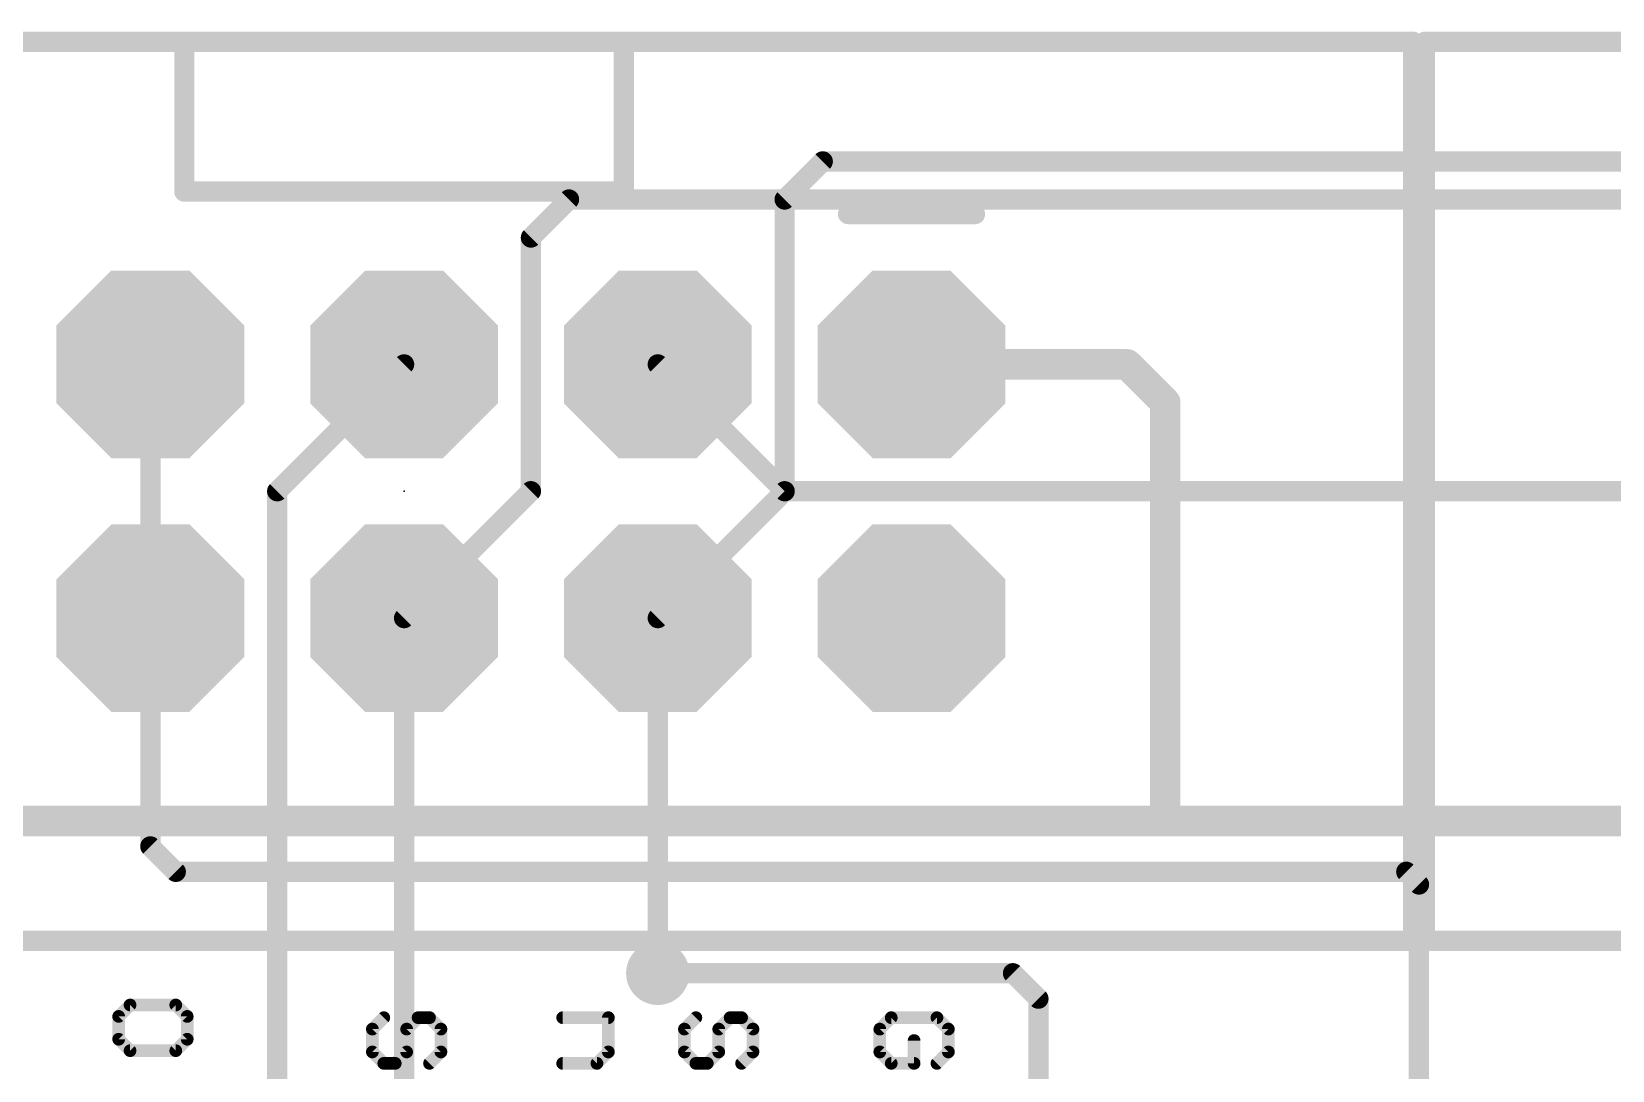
# Model space of a CAD drawing. Extents: x -0.1 to 74.4, y -25.4 to 49.6.
# Drawn here: x 8.97 to 24.8, y 33.57 to 43.97 of the extents above; entities that cross this region are included whole.
import ezdxf

# ---------------------------------------------------------------- set-up
doc = ezdxf.new("R2010")
doc.units = 0
for name, color, linetype in [('1', 12, 'CONTINUOUS'), ('16', 132, 'CONTINUOUS'), ('17', 110, 'CONTINUOUS'), ('18', 110, 'CONTINUOUS'), ('2', 132, 'CONTINUOUS'), ('21', 41, 'CONTINUOUS'), ('23', 53, 'CONTINUOUS')]:
    doc.layers.add(name, color=color, linetype=linetype)

# ---------------------------------------------------------------- blocks, each defined once
blk = doc.blocks.new('OCTAGONP')
at = {"const_width": 0.5}
blk.add_lwpolyline([(-0.25, -0.1036), (-0.25, 0.1036), (-0.1036, 0.25), (0.1036, 0.25), (0.25, 0.1036), (0.25, -0.1036), (0.1036, -0.25), (-0.1036, -0.25), (-0.25, -0.1036), (-0.25, 0.1036)], dxfattribs=at)
blk = doc.blocks.new('ROUNDP')
at = {"const_width": 0.5}
blk.add_lwpolyline([(0, -0.25, 1), (0, 0.25, 1), (0, -0.25)], format="xyb", dxfattribs=at)
blk = doc.blocks.new('ROUNDV')
at = {"const_width": 0.5}
blk.add_lwpolyline([(0, -0.25, 1), (0, 0.25, 1), (0, -0.25)], format="xyb", dxfattribs=at)

msp = doc.modelspace()

# ---------------------------------------------------------------- linework, layer by layer
at = {"layer": '1', "const_width": 0.2032}
for points in [[(14.351, 42.291), (13.97, 41.91)], [(32.766, 42.291), (14.351, 42.291)], [(13.97, 41.91), (13.97, 39.37)], [(10.16, 38.1), (10.16, 40.64)], [(15.24, 40.64), (16.51, 39.37)], [(13.97, 39.37), (12.7, 38.1)], [(16.51, 39.37), (29.21, 39.37)], [(10.16, 35.814), (10.16, 38.1)], [(10.414, 35.56), (10.16, 35.814)], [(22.733, 35.56), (10.414, 35.56)], [(22.86, 35.433), (22.733, 35.56)], [(22.86, 13.843), (22.86, 35.433)], [(18.796, 34.544), (15.24, 34.544)], [(19.05, 34.29), (18.796, 34.544)], [(19.05, 26.2128), (19.05, 34.29)]]:
    msp.add_lwpolyline(points, dxfattribs=at)
at = {"layer": '1', "const_width": 0.1016}
for points in [[(14.351, 42.3418, 1), (14.351, 42.2402)], [(14.3869, 42.2551, 1), (14.3151, 42.3269)], [(14.0208, 41.91, 1), (13.9192, 41.91)], [(13.9341, 41.9459, 1), (14.0059, 41.8741)], [(10.2108, 40.64, 1), (10.1092, 40.64)], [(15.2759, 40.6759, 1), (15.2041, 40.6041)], [(13.9192, 39.37, 1), (14.0208, 39.37)], [(14.0059, 39.3341, 1), (13.9341, 39.4059)], [(16.51, 39.4208, 1), (16.51, 39.3192)], [(16.4741, 39.3341, 1), (16.5459, 39.4059)], [(10.2108, 38.1, 1), (10.1092, 38.1)], [(10.1092, 38.1, 1), (10.2108, 38.1)], [(12.6641, 38.1359, 1), (12.7359, 38.0641)], [(10.1959, 35.8499, 1), (10.1241, 35.7781)], [(10.1092, 35.814, 1), (10.2108, 35.814)], [(10.414, 35.6108, 1), (10.414, 35.5092)], [(10.3781, 35.5241, 1), (10.4499, 35.5959)], [(22.7689, 35.5959, 1), (22.6971, 35.5241)], [(22.733, 35.5092, 1), (22.733, 35.6108)], [(22.9108, 35.433, 1), (22.8092, 35.433)], [(22.8241, 35.3971, 1), (22.8959, 35.4689)], [(15.24, 34.5948, 1), (15.24, 34.4932)], [(18.8319, 34.5799, 1), (18.7601, 34.5081)], [(18.796, 34.4932, 1), (18.796, 34.5948)], [(19.1008, 34.29, 1), (18.9992, 34.29)], [(19.0141, 34.2541, 1), (19.0859, 34.3259)]]:
    msp.add_lwpolyline(points, format="xyb", dxfattribs=at)
at = {"layer": '16', "const_width": 0.2032}
for points in [[(16.891, 42.672), (16.51, 42.291)], [(30.099, 42.672), (16.891, 42.672)], [(16.51, 42.291), (16.51, 39.37)], [(11.43, 39.37), (12.7, 40.64)], [(11.43, 32.512), (11.43, 39.37)], [(16.51, 39.37), (15.24, 38.1)], [(12.7, 31.75), (12.7, 38.1)], [(15.24, 34.544), (15.24, 38.1)]]:
    msp.add_lwpolyline(points, dxfattribs=at)
at = {"layer": '16', "const_width": 0.1016}
for points in [[(16.891, 42.7228, 1), (16.891, 42.6212)], [(16.9269, 42.6361, 1), (16.8551, 42.7079)], [(16.5608, 42.291, 1), (16.4592, 42.291)], [(16.4741, 42.3269, 1), (16.5459, 42.2551)], [(12.7359, 40.6041, 1), (12.6641, 40.6759)], [(11.4808, 39.37, 1), (11.3792, 39.37)], [(11.3941, 39.4059, 1), (11.4659, 39.3341)], [(16.4592, 39.37, 1), (16.5608, 39.37)], [(16.5459, 39.3341, 1), (16.4741, 39.4059)], [(12.7508, 38.1, 1), (12.6492, 38.1)], [(15.2908, 38.1, 1), (15.1892, 38.1)], [(15.2041, 38.1359, 1), (15.2759, 38.0641)], [(15.1892, 34.544, 1), (15.2908, 34.544)]]:
    msp.add_lwpolyline(points, format="xyb", dxfattribs=at)
at = {"layer": '2', "const_width": 0.3048}
for points in [[(17.78, 40.64), (19.939, 40.64)], [(19.939, 40.64), (20.32, 40.259)], [(20.32, 40.259), (20.32, 36.068)], [(8.128, 36.068), (20.32, 36.068)], [(20.32, 36.068), (27.94, 36.068)]]:
    msp.add_lwpolyline(points, dxfattribs=at)
at = {"layer": '2', "const_width": 0.1524}
for points in [[(17.78, 40.7162, 1), (17.78, 40.5638)], [(19.9929, 40.6939, 1), (19.8851, 40.5861)], [(19.939, 40.5638, 1), (19.939, 40.7162)], [(20.3962, 40.259, 1), (20.2438, 40.259)], [(20.2661, 40.2051, 1), (20.3739, 40.3129)], [(20.32, 36.1442, 1), (20.32, 35.9918)], [(20.2438, 36.068, 1), (20.3962, 36.068)], [(20.32, 35.9918, 1), (20.32, 36.1442)]]:
    msp.add_lwpolyline(points, format="xyb", dxfattribs=at)
at = {"layer": '21'}
for points, const_width in [([(2.6, 43.87), (10.5, 43.87)], 0.2032), ([(10.5, 43.87), (14.9, 43.87)], 0.2032), ([(10.5, 42.37), (10.5, 43.87)], 0.2032), ([(14.9, 43.87), (22.8, 43.87)], 0.2032), ([(14.9, 43.87), (14.9, 42.37)], 0.2032), ([(22.8, 43.87), (22.8, 34.97)], 0.2032), ([(22.92, 43.87), (43.12, 43.87)], 0.2032), ([(22.92, 34.87), (22.92, 43.77)], 0.2032), ([(14.9, 42.37), (10.5, 42.37)], 0.2032), ([(18.415, 42.145), (17.145, 42.145)], 0.2032), ([(22.8, 34.87), (2.6, 34.87)], 0.2032), ([(30.82, 34.87), (22.92, 34.87)], 0.2032), ([(9.9569, 34.2265), (9.8425, 34.1121)], 0.127), ([(9.9569, 34.2265), (9.8425, 34.1121)], 0.127), ([(10.4145, 34.2265), (9.9569, 34.2265)], 0.127), ([(10.4145, 34.2265), (9.9569, 34.2265)], 0.127), ([(10.5289, 34.1121), (10.4145, 34.2265)], 0.127), ([(10.5289, 34.1121), (10.4145, 34.2265)], 0.127), ([(9.8425, 34.1121), (9.8425, 33.8833)], 0.127), ([(9.8425, 34.1121), (9.8425, 33.8833)], 0.127), ([(10.5289, 33.8833), (10.5289, 34.1121)], 0.127), ([(10.5289, 33.8833), (10.5289, 34.1121)], 0.127), ([(12.3825, 33.9851), (12.4969, 34.0995)], 0.127), ([(12.3825, 33.9851), (12.4969, 34.0995)], 0.127), ([(12.3825, 33.7563), (12.3825, 33.9851)], 0.127), ([(12.3825, 33.7563), (12.3825, 33.9851)], 0.127), ([(12.8401, 34.0995), (12.7257, 33.9851)], 0.127), ([(12.8401, 34.0995), (12.7257, 33.9851)], 0.127), ([(12.7257, 33.9851), (12.7257, 33.7563)], 0.127), ([(12.7257, 33.9851), (12.7257, 33.7563)], 0.127), ([(12.9545, 34.0995), (12.8401, 34.0995)], 0.127), ([(12.9545, 34.0995), (12.8401, 34.0995)], 0.127), ([(13.0689, 33.9851), (12.9545, 34.0995)], 0.127), ([(13.0689, 33.9851), (12.9545, 34.0995)], 0.127), ([(13.0689, 33.7563), (13.0689, 33.9851)], 0.127), ([(13.0689, 33.7563), (13.0689, 33.9851)], 0.127), ([(14.2875, 34.0995), (14.7451, 34.0995)], 0.127), ([(14.7451, 34.0995), (14.7451, 33.7563)], 0.127), ([(15.5067, 33.9851), (15.6211, 34.0995)], 0.127), ([(15.5067, 33.7563), (15.5067, 33.9851)], 0.127), ([(15.9643, 34.0995), (15.8499, 33.9851)], 0.127), ([(15.8499, 33.9851), (15.8499, 33.7563)], 0.127), ([(16.0787, 34.0995), (15.9643, 34.0995)], 0.127), ([(16.1931, 33.9851), (16.0787, 34.0995)], 0.127), ([(16.1931, 33.7563), (16.1931, 33.9851)], 0.127), ([(17.5769, 34.0995), (17.4625, 33.9851)], 0.127), ([(17.4625, 33.9851), (17.4625, 33.7563)], 0.127), ([(18.0345, 34.0995), (17.5769, 34.0995)], 0.127), ([(18.1489, 33.9851), (18.0345, 34.0995)], 0.127), ([(18.1489, 33.7563), (18.1489, 33.9851)], 0.127), ([(9.8425, 33.8833), (9.9569, 33.7689)], 0.127), ([(9.8425, 33.8833), (9.9569, 33.7689)], 0.127), ([(10.4145, 33.7689), (10.5289, 33.8833)], 0.127), ([(10.4145, 33.7689), (10.5289, 33.8833)], 0.127), ([(17.8057, 33.6419), (17.8057, 33.8707)], 0.127), ([(9.9569, 33.7689), (10.4145, 33.7689)], 0.127), ([(9.9569, 33.7689), (10.4145, 33.7689)], 0.127), ([(12.4969, 33.6419), (12.3825, 33.7563)], 0.127), ([(12.4969, 33.6419), (12.3825, 33.7563)], 0.127), ([(12.7257, 33.7563), (12.6113, 33.6419)], 0.127), ([(12.7257, 33.7563), (12.6113, 33.6419)], 0.127), ([(12.9545, 33.6419), (13.0689, 33.7563)], 0.127), ([(12.9545, 33.6419), (13.0689, 33.7563)], 0.127), ([(14.7451, 33.7563), (14.6307, 33.6419)], 0.127), ([(15.6211, 33.6419), (15.5067, 33.7563)], 0.127), ([(15.8499, 33.7563), (15.7355, 33.6419)], 0.127), ([(16.0787, 33.6419), (16.1931, 33.7563)], 0.127), ([(17.4625, 33.7563), (17.5769, 33.6419)], 0.127), ([(18.0345, 33.6419), (18.1489, 33.7563)], 0.127), ([(12.6113, 33.6419), (12.4969, 33.6419)], 0.127), ([(12.6113, 33.6419), (12.4969, 33.6419)], 0.127), ([(14.6307, 33.6419), (14.2875, 33.6419)], 0.127), ([(15.7355, 33.6419), (15.6211, 33.6419)], 0.127), ([(17.5769, 33.6419), (17.8057, 33.6419)], 0.127)]:
    msp.add_lwpolyline(points, dxfattribs=dict(at, const_width=const_width))
for points, const_width in [([(10.5, 43.9208, 1), (10.5, 43.8192)], 0.1016), ([(10.5508, 43.87, 1), (10.4492, 43.87)], 0.1016), ([(10.5, 43.8192, 1), (10.5, 43.9208)], 0.1016), ([(14.9, 43.9208, 1), (14.9, 43.8192)], 0.1016), ([(14.9508, 43.87, 1), (14.8492, 43.87)], 0.1016), ([(14.9, 43.8192, 1), (14.9, 43.9208)], 0.1016), ([(22.8508, 43.87, 1), (22.7492, 43.87)], 0.1016), ([(22.8, 43.8192, 1), (22.8, 43.9208)], 0.1016), ([(22.92, 43.9208, 1), (22.92, 43.8192)], 0.1016), ([(22.9708, 43.77, 1), (22.8692, 43.77)], 0.1016), ([(10.5, 42.4208, 1), (10.5, 42.3192)], 0.1016), ([(10.4492, 42.37, 1), (10.5508, 42.37)], 0.1016), ([(14.8492, 42.37, 1), (14.9508, 42.37)], 0.1016), ([(14.9, 42.3192, 1), (14.9, 42.4208)], 0.1016), ([(17.145, 42.1958, 1), (17.145, 42.0942)], 0.1016), ([(18.415, 42.0942, 1), (18.415, 42.1958)], 0.1016), ([(22.7492, 34.97, 1), (22.8508, 34.97)], 0.1016), ([(22.8, 34.8192, 1), (22.8, 34.9208)], 0.1016), ([(22.92, 34.9208, 1), (22.92, 34.8192)], 0.1016), ([(22.8692, 34.87, 1), (22.9708, 34.87)], 0.1016), ([(9.9569, 34.2583, 1), (9.9569, 34.1947)], 0.0635), ([(9.9569, 34.2583, 1), (9.9569, 34.1947)], 0.0635), ([(9.9793, 34.204, 1), (9.9344, 34.249)], 0.0635), ([(9.9793, 34.204, 1), (9.9344, 34.249)], 0.0635), ([(10.4369, 34.249, 1), (10.392, 34.204)], 0.0635), ([(10.4369, 34.249, 1), (10.392, 34.204)], 0.0635), ([(10.4145, 34.1947, 1), (10.4145, 34.2583)], 0.0635), ([(10.4145, 34.1947, 1), (10.4145, 34.2583)], 0.0635), ([(9.8743, 34.1121, 1), (9.8108, 34.1121)], 0.0635), ([(9.8743, 34.1121, 1), (9.8108, 34.1121)], 0.0635), ([(9.82, 34.1346, 1), (9.865, 34.0897)], 0.0635), ([(9.82, 34.1346, 1), (9.865, 34.0897)], 0.0635), ([(10.5606, 34.1121, 1), (10.4971, 34.1121)], 0.0635), ([(10.5606, 34.1121, 1), (10.4971, 34.1121)], 0.0635), ([(10.5064, 34.0897, 1), (10.5513, 34.1346)], 0.0635), ([(10.5064, 34.0897, 1), (10.5513, 34.1346)], 0.0635), ([(12.4143, 33.9851, 1), (12.3507, 33.9851)], 0.0635), ([(12.4143, 33.9851, 1), (12.3507, 33.9851)], 0.0635), ([(12.36, 34.0076, 1), (12.405, 33.9627)], 0.0635), ([(12.36, 34.0076, 1), (12.405, 33.9627)], 0.0635), ([(12.5193, 34.077, 1), (12.4744, 34.122)], 0.0635), ([(12.5193, 34.077, 1), (12.4744, 34.122)], 0.0635), ([(12.7574, 33.9851, 1), (12.6939, 33.9851)], 0.0635), ([(12.7574, 33.9851, 1), (12.6939, 33.9851)], 0.0635), ([(12.7032, 34.0076, 1), (12.7481, 33.9627)], 0.0635), ([(12.7032, 34.0076, 1), (12.7481, 33.9627)], 0.0635), ([(12.8401, 34.1313, 1), (12.8401, 34.0677)], 0.0635), ([(12.8401, 34.1313, 1), (12.8401, 34.0677)], 0.0635), ([(12.8625, 34.077, 1), (12.8176, 34.122)], 0.0635), ([(12.8625, 34.077, 1), (12.8176, 34.122)], 0.0635), ([(12.9769, 34.122, 1), (12.932, 34.077)], 0.0635), ([(12.9769, 34.122, 1), (12.932, 34.077)], 0.0635), ([(12.9545, 34.0677, 1), (12.9545, 34.1313)], 0.0635), ([(12.9545, 34.0677, 1), (12.9545, 34.1313)], 0.0635), ([(13.1006, 33.9851, 1), (13.0371, 33.9851)], 0.0635), ([(13.1006, 33.9851, 1), (13.0371, 33.9851)], 0.0635), ([(13.0464, 33.9627, 1), (13.0913, 34.0076)], 0.0635), ([(13.0464, 33.9627, 1), (13.0913, 34.0076)], 0.0635), ([(14.2875, 34.1313, 1), (14.2875, 34.0677)], 0.0635), ([(14.7768, 34.0995, 1), (14.7133, 34.0995)], 0.0635), ([(14.7451, 34.0677, 1), (14.7451, 34.1313)], 0.0635), ([(15.5385, 33.9851, 1), (15.4749, 33.9851)], 0.0635), ([(15.4842, 34.0076, 1), (15.5292, 33.9627)], 0.0635), ([(15.6435, 34.077, 1), (15.5986, 34.122)], 0.0635), ([(15.8816, 33.9851, 1), (15.8181, 33.9851)], 0.0635), ([(15.8274, 34.0076, 1), (15.8723, 33.9627)], 0.0635), ([(15.9643, 34.1313, 1), (15.9643, 34.0677)], 0.0635), ([(15.9867, 34.077, 1), (15.9418, 34.122)], 0.0635), ([(16.1011, 34.122, 1), (16.0562, 34.077)], 0.0635), ([(16.0787, 34.0677, 1), (16.0787, 34.1313)], 0.0635), ([(16.2248, 33.9851, 1), (16.1613, 33.9851)], 0.0635), ([(16.1706, 33.9627, 1), (16.2155, 34.0076)], 0.0635), ([(17.44, 34.0076, 1), (17.485, 33.9627)], 0.0635), ([(17.4943, 33.9851, 1), (17.4308, 33.9851)], 0.0635), ([(17.5769, 34.1313, 1), (17.5769, 34.0677)], 0.0635), ([(17.5993, 34.077, 1), (17.5544, 34.122)], 0.0635), ([(18.0569, 34.122, 1), (18.012, 34.077)], 0.0635), ([(18.0345, 34.0677, 1), (18.0345, 34.1313)], 0.0635), ([(18.1806, 33.9851, 1), (18.1171, 33.9851)], 0.0635), ([(18.1264, 33.9627, 1), (18.1713, 34.0076)], 0.0635), ([(9.865, 33.9058, 1), (9.82, 33.8609)], 0.0635), ([(9.865, 33.9058, 1), (9.82, 33.8609)], 0.0635), ([(9.8108, 33.8833, 1), (9.8743, 33.8833)], 0.0635), ([(9.8108, 33.8833, 1), (9.8743, 33.8833)], 0.0635), ([(10.4971, 33.8833, 1), (10.5606, 33.8833)], 0.0635), ([(10.4971, 33.8833, 1), (10.5606, 33.8833)], 0.0635), ([(10.5513, 33.8609, 1), (10.5064, 33.9058)], 0.0635), ([(10.5513, 33.8609, 1), (10.5064, 33.9058)], 0.0635), ([(17.8374, 33.8707, 1), (17.7739, 33.8707)], 0.0635), ([(9.9569, 33.8007, 1), (9.9569, 33.7372)], 0.0635), ([(9.9569, 33.8007, 1), (9.9569, 33.7372)], 0.0635), ([(9.9344, 33.7465, 1), (9.9793, 33.7914)], 0.0635), ([(9.9344, 33.7465, 1), (9.9793, 33.7914)], 0.0635), ([(10.392, 33.7914, 1), (10.4369, 33.7465)], 0.0635), ([(10.392, 33.7914, 1), (10.4369, 33.7465)], 0.0635), ([(10.4145, 33.7372, 1), (10.4145, 33.8007)], 0.0635), ([(10.4145, 33.7372, 1), (10.4145, 33.8007)], 0.0635), ([(12.3507, 33.7563, 1), (12.4143, 33.7563)], 0.0635), ([(12.3507, 33.7563, 1), (12.4143, 33.7563)], 0.0635), ([(12.405, 33.7788, 1), (12.36, 33.7339)], 0.0635), ([(12.405, 33.7788, 1), (12.36, 33.7339)], 0.0635), ([(12.6939, 33.7563, 1), (12.7574, 33.7563)], 0.0635), ([(12.6939, 33.7563, 1), (12.7574, 33.7563)], 0.0635), ([(12.7481, 33.7339, 1), (12.7032, 33.7788)], 0.0635), ([(12.7481, 33.7339, 1), (12.7032, 33.7788)], 0.0635), ([(13.0371, 33.7563, 1), (13.1006, 33.7563)], 0.0635), ([(13.0371, 33.7563, 1), (13.1006, 33.7563)], 0.0635), ([(13.0913, 33.7339, 1), (13.0464, 33.7788)], 0.0635), ([(13.0913, 33.7339, 1), (13.0464, 33.7788)], 0.0635), ([(14.7133, 33.7563, 1), (14.7768, 33.7563)], 0.0635), ([(14.7675, 33.7339, 1), (14.7226, 33.7788)], 0.0635), ([(15.4749, 33.7563, 1), (15.5385, 33.7563)], 0.0635), ([(15.5292, 33.7788, 1), (15.4842, 33.7339)], 0.0635), ([(15.8181, 33.7563, 1), (15.8816, 33.7563)], 0.0635), ([(15.8723, 33.7339, 1), (15.8274, 33.7788)], 0.0635), ([(16.1613, 33.7563, 1), (16.2248, 33.7563)], 0.0635), ([(16.2155, 33.7339, 1), (16.1706, 33.7788)], 0.0635), ([(17.485, 33.7788, 1), (17.44, 33.7339)], 0.0635), ([(17.4308, 33.7563, 1), (17.4943, 33.7563)], 0.0635), ([(18.1171, 33.7563, 1), (18.1806, 33.7563)], 0.0635), ([(18.1713, 33.7339, 1), (18.1264, 33.7788)], 0.0635), ([(12.4969, 33.6737, 1), (12.4969, 33.6102)], 0.0635), ([(12.4969, 33.6737, 1), (12.4969, 33.6102)], 0.0635), ([(12.4744, 33.6195, 1), (12.5193, 33.6644)], 0.0635), ([(12.4744, 33.6195, 1), (12.5193, 33.6644)], 0.0635), ([(12.5888, 33.6644, 1), (12.6337, 33.6195)], 0.0635), ([(12.5888, 33.6644, 1), (12.6337, 33.6195)], 0.0635), ([(12.6113, 33.6102, 1), (12.6113, 33.6737)], 0.0635), ([(12.6113, 33.6102, 1), (12.6113, 33.6737)], 0.0635), ([(12.932, 33.6644, 1), (12.9769, 33.6195)], 0.0635), ([(12.932, 33.6644, 1), (12.9769, 33.6195)], 0.0635), ([(14.2875, 33.6737, 1), (14.2875, 33.6102)], 0.0635), ([(14.6082, 33.6644, 1), (14.6531, 33.6195)], 0.0635), ([(14.6307, 33.6102, 1), (14.6307, 33.6737)], 0.0635), ([(15.6211, 33.6737, 1), (15.6211, 33.6102)], 0.0635), ([(15.5986, 33.6195, 1), (15.6435, 33.6644)], 0.0635), ([(15.713, 33.6644, 1), (15.7579, 33.6195)], 0.0635), ([(15.7355, 33.6102, 1), (15.7355, 33.6737)], 0.0635), ([(16.0562, 33.6644, 1), (16.1011, 33.6195)], 0.0635), ([(17.5769, 33.6737, 1), (17.5769, 33.6102)], 0.0635), ([(17.5544, 33.6195, 1), (17.5993, 33.6644)], 0.0635), ([(17.7739, 33.6419, 1), (17.8374, 33.6419)], 0.0635), ([(17.8057, 33.6102, 1), (17.8057, 33.6737)], 0.0635), ([(18.012, 33.6644, 1), (18.0569, 33.6195)], 0.0635)]:
    msp.add_lwpolyline(points, format="xyb", dxfattribs=dict(at, const_width=const_width))
at = {"layer": '23'}
msp.add_point((12.7, 39.37), dxfattribs=at)

# ---------------------------------------------------------------- block references
at = {"layer": '17', "rotation": 180}
for name, p, xscale, yscale in [('OCTAGONP', (10.16, 40.64), 1.8796, 1.8796), ('OCTAGONP', (10.16, 40.64), 1.8796, 1.8796), ('OCTAGONP', (12.7, 40.64), 1.8796, 1.8796), ('OCTAGONP', (12.7, 40.64), 1.8796, 1.8796), ('OCTAGONP', (15.24, 40.64), 1.8796, 1.8796), ('OCTAGONP', (15.24, 40.64), 1.8796, 1.8796), ('OCTAGONP', (17.78, 40.64), 1.8796, 1.8796), ('OCTAGONP', (17.78, 40.64), 1.8796, 1.8796), ('ROUNDP', (10.16, 40.64), 1.524, 1.524), ('ROUNDP', (10.16, 40.64), 1.524, 1.524), ('ROUNDP', (12.7, 40.64), 1.524, 1.524), ('ROUNDP', (12.7, 40.64), 1.524, 1.524), ('ROUNDP', (15.24, 40.64), 1.524, 1.524), ('ROUNDP', (15.24, 40.64), 1.524, 1.524), ('ROUNDP', (17.78, 40.64), 1.524, 1.524), ('ROUNDP', (17.78, 40.64), 1.524, 1.524), ('OCTAGONP', (10.16, 38.1), 1.8796, 1.8796), ('OCTAGONP', (10.16, 38.1), 1.8796, 1.8796), ('OCTAGONP', (12.7, 38.1), 1.8796, 1.8796), ('OCTAGONP', (12.7, 38.1), 1.8796, 1.8796), ('OCTAGONP', (15.24, 38.1), 1.8796, 1.8796), ('OCTAGONP', (15.24, 38.1), 1.8796, 1.8796), ('OCTAGONP', (17.78, 38.1), 1.8796, 1.8796), ('OCTAGONP', (17.78, 38.1), 1.8796, 1.8796), ('ROUNDP', (10.16, 38.1), 1.524, 1.524), ('ROUNDP', (10.16, 38.1), 1.524, 1.524), ('ROUNDP', (12.7, 38.1), 1.524, 1.524), ('ROUNDP', (12.7, 38.1), 1.524, 1.524), ('ROUNDP', (15.24, 38.1), 1.524, 1.524), ('ROUNDP', (15.24, 38.1), 1.524, 1.524), ('ROUNDP', (17.78, 38.1), 1.524, 1.524), ('ROUNDP', (17.78, 38.1), 1.524, 1.524)]:
    msp.add_blockref(name, p, dxfattribs=dict(at, xscale=xscale, yscale=yscale))
at = {"layer": '18', "xscale": 0.635, "yscale": 0.635}
msp.add_blockref('ROUNDV', (15.24, 34.544), dxfattribs=at)
msp.add_blockref('ROUNDV', (15.24, 34.544), dxfattribs=at)

doc.saveas('drawing.dxf')
